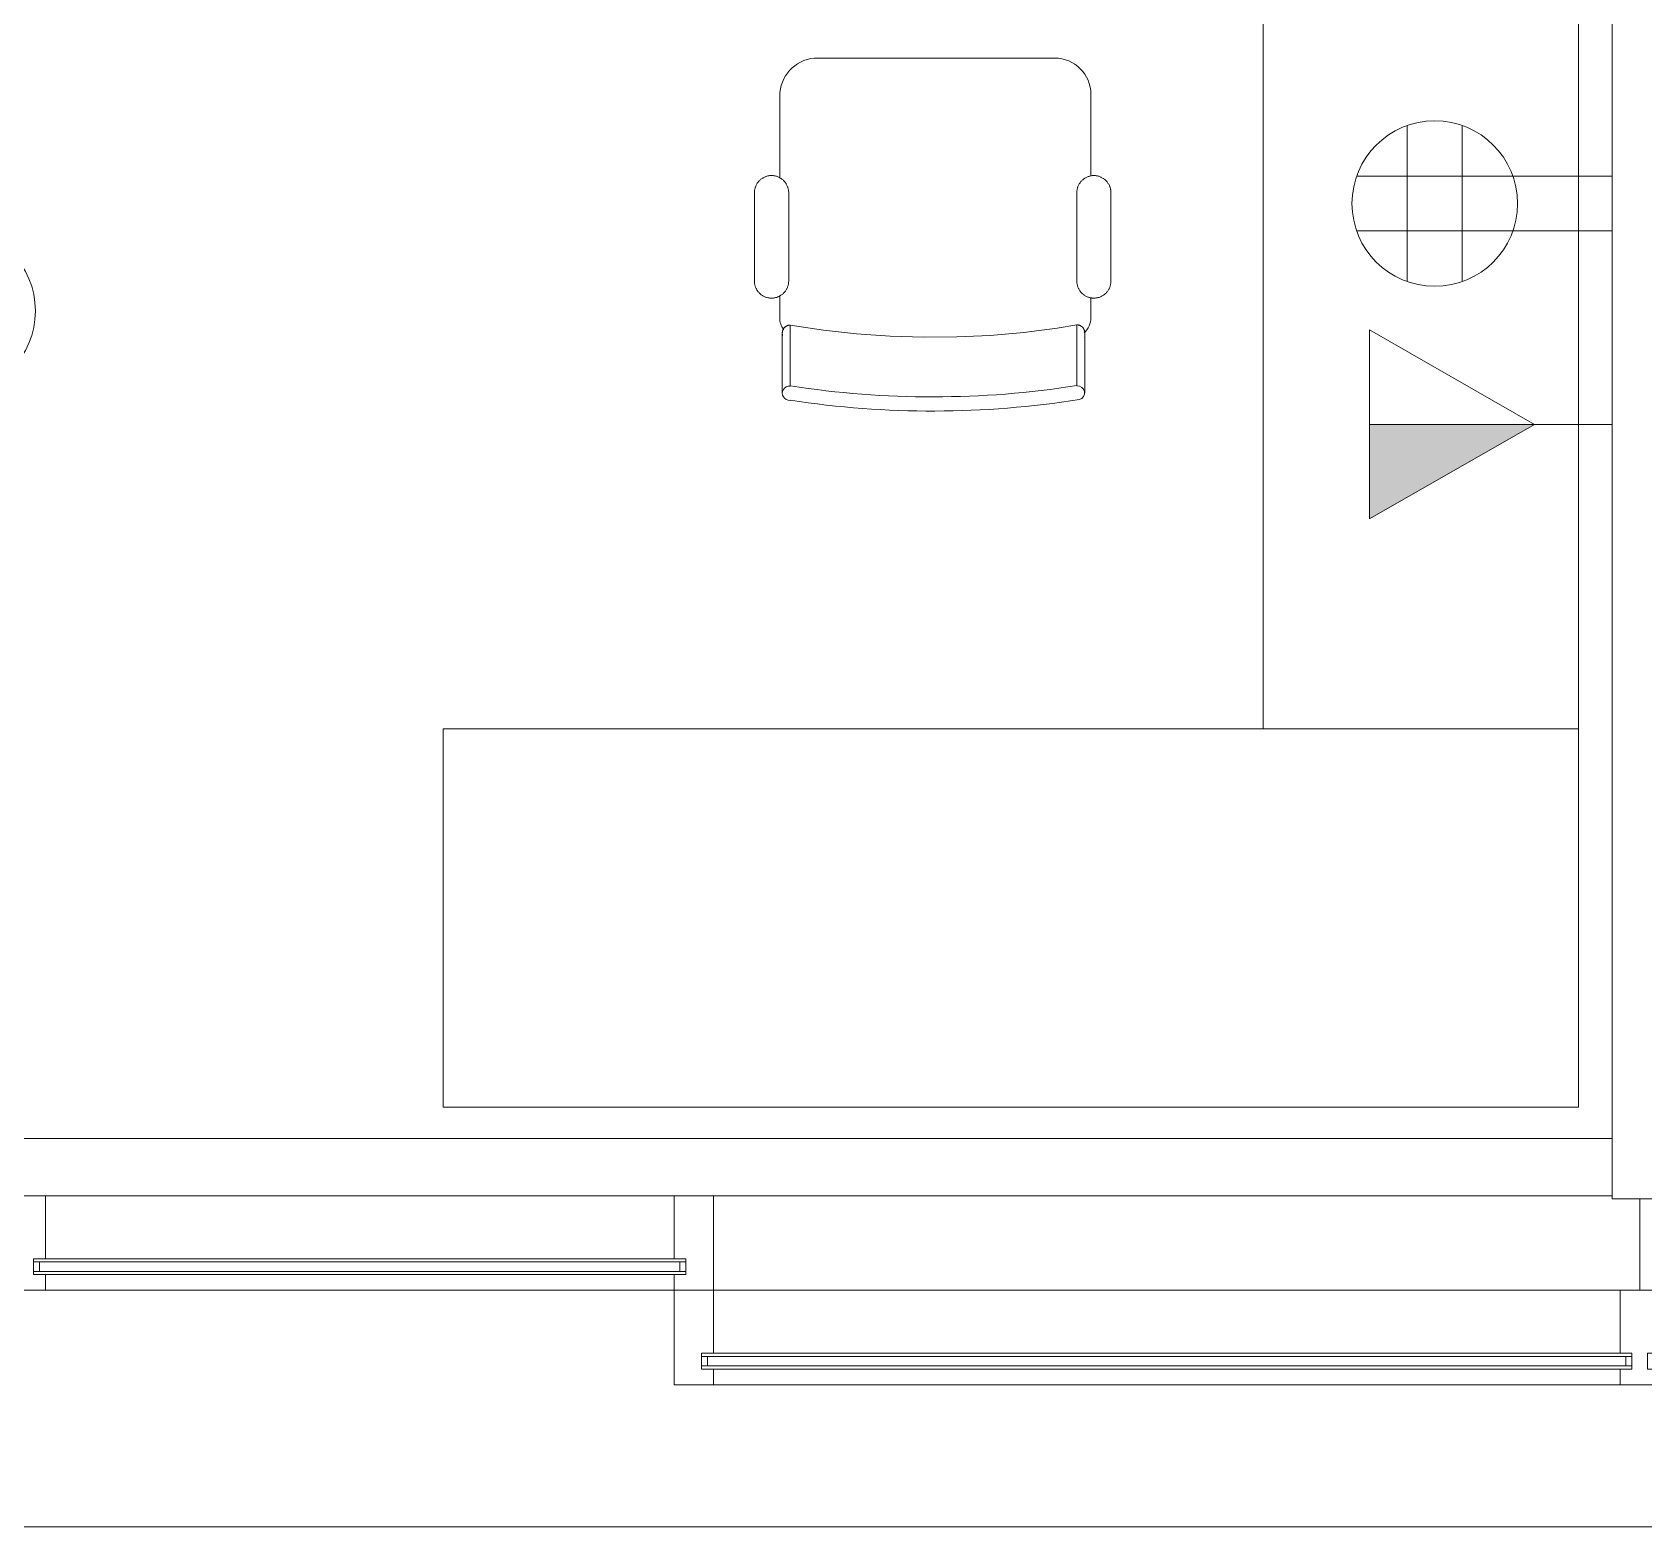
# Model space of a CAD drawing. Header units: inches. Extents: x 1 to 4637, y -664 to 702.
# Drawn here: x 2566.1 to 2668.3, y -663.6 to -568.8 of the extents above; entities that cross this region are included whole.
import ezdxf

# ---------------------------------------------------------------- set-up
doc = ezdxf.new("R2010")
doc.units = ezdxf.units.IN
doc.header["$MEASUREMENT"] = 0
for name, color, linetype, lineweight in [('A-ANNO-NOTE', 131, 'Continuous', 20), ('A-WALL', 113, 'Continuous', 50), ('B-BASE', 7, 'Continuous', 9), ('I-FURN', 30, 'Continuous', 9), ('I-WALL', 2, 'Continuous', 9), ('NABCA_dwg', 8, 'Continuous', 9), ('NB-WIND-EXT', 7, 'Continuous', 9), ('NB-WIND-MULL', 7, 'Continuous', 9), ('NB-WIND-SILL', 7, 'Continuous', 9)]:
    doc.layers.add(name, color=color, linetype=linetype, lineweight=lineweight)

# ---------------------------------------------------------------- blocks, each defined once
blk = doc.blocks.new('Desk - Group 3 - No Side Chairs-V20-New Construction - Tel_Data_Elec Plan')
at = {"layer": 'I-FURN'}
for p, q in [((0, 48), (0, 72)), ((0, 72), (72, 72)), ((72, 72), (72, 48)), ((72, 48), (0, 48)), ((0, 48), (20, 48)), ((0, 0), (0, 48)), ((20, 48), (20, 0)), ((31.82, 26.24), (31.82, 22.37)), ((49.99, 22.39), (49.99, 26.25)), ((30.92, 21.91), (30.92, 20.66)), ((50.66, 20.54), (50.66, 21.91)), ((29.65, 19.6), (29.65, 13.99)), ((31.81, 13.99), (31.81, 19.6)), ((50.09, 19.6), (50.09, 13.99)), ((52.26, 13.99), (52.26, 19.6)), ((30.92, 12.93), (30.92, 7.75)), ((50.66, 7.86), (50.66, 13.04)), ((33.22, 5.45), (48.47, 5.45))]:
    blk.add_line(p, q, dxfattribs=at)
at = {"layer": 'I-FURN', "flags": 128}
for points in [[(31.31, 26.69), (31.31, 26.06), (31.31, 25.48), (31.31, 24.95), (31.31, 24.49), (31.31, 24.08), (31.31, 23.73), (31.31, 23.44), (31.31, 23.21), (31.31, 23.04), (31.31, 22.93), (31.31, 22.88), (31.31, 22.88)], [(50.5, 22.9), (50.5, 22.93), (50.5, 23.02), (50.5, 23.17), (50.5, 23.38), (50.5, 23.65), (50.5, 23.98), (50.5, 24.37), (50.5, 24.82), (50.5, 25.33), (50.5, 25.89), (50.5, 26.51), (50.5, 26.71)], [(31.31, 22.88), (31.31, 22.91), (31.31, 23), (31.31, 23.08)], [(31.82, 22.37), (31.8, 22.37), (31.78, 22.37), (31.76, 22.38), (31.74, 22.38), (31.72, 22.38), (31.7, 22.39), (31.68, 22.39), (31.66, 22.4), (31.64, 22.4), (31.62, 22.41), (31.6, 22.42), (31.59, 22.43), (31.57, 22.44), (31.55, 22.45), (31.53, 22.46), (31.52, 22.47), (31.5, 22.48), (31.49, 22.5), (31.47, 22.51), (31.46, 22.53), (31.44, 22.54), (31.43, 22.56), (31.42, 22.57), (31.4, 22.59), (31.39, 22.6), (31.38, 22.62), (31.37, 22.64), (31.36, 22.66), (31.35, 22.68), (31.35, 22.69), (31.34, 22.71), (31.33, 22.73), (31.33, 22.75), (31.32, 22.77), (31.32, 22.79), (31.32, 22.81), (31.31, 22.83), (31.31, 22.85), (31.31, 22.87), (31.31, 22.88)], [(49.99, 22.39), (47.89, 22.71), (45.78, 22.94), (43.66, 23.09), (41.54, 23.16), (39.42, 23.14), (37.3, 23.04), (35.18, 22.85), (33.07, 22.58), (31.82, 22.37)], [(50.5, 22.9), (50.5, 22.88), (50.5, 22.86), (50.49, 22.84), (50.49, 22.82), (50.49, 22.8), (50.48, 22.78), (50.48, 22.76), (50.47, 22.74), (50.47, 22.72), (50.46, 22.7), (50.45, 22.68), (50.44, 22.66), (50.43, 22.64), (50.42, 22.63), (50.41, 22.61), (50.4, 22.59), (50.38, 22.58), (50.37, 22.56), (50.36, 22.55), (50.34, 22.53), (50.33, 22.52), (50.31, 22.5), (50.3, 22.49), (50.28, 22.48), (50.26, 22.47), (50.25, 22.46), (50.23, 22.45), (50.21, 22.44), (50.19, 22.43), (50.17, 22.42), (50.16, 22.42), (50.14, 22.41), (50.12, 22.4), (50.1, 22.4), (50.08, 22.4), (50.06, 22.39), (50.04, 22.39), (50.02, 22.39), (50, 22.39), (49.99, 22.39)], [(50.5, 23.1), (50.5, 22.97), (50.5, 22.91), (50.5, 22.9)], [(31.81, 19.6), (31.81, 19.64), (31.81, 19.68), (31.81, 19.73), (31.8, 19.77), (31.79, 19.81), (31.78, 19.86), (31.77, 19.9), (31.76, 19.94), (31.74, 19.98), (31.73, 20.02), (31.71, 20.06), (31.69, 20.1), (31.67, 20.14), (31.65, 20.17), (31.63, 20.21), (31.6, 20.24), (31.57, 20.28), (31.55, 20.31), (31.52, 20.34), (31.49, 20.37), (31.45, 20.4), (31.42, 20.43), (31.39, 20.46), (31.35, 20.48), (31.32, 20.51), (31.28, 20.53), (31.24, 20.55), (31.2, 20.57), (31.16, 20.59), (31.12, 20.61), (31.08, 20.62), (31.04, 20.64), (31, 20.65), (30.96, 20.66), (30.92, 20.66), (30.87, 20.67), (30.83, 20.68), (30.79, 20.68), (30.74, 20.68), (30.7, 20.68), (30.66, 20.68), (30.61, 20.67), (30.57, 20.67), (30.53, 20.66), (30.49, 20.65), (30.44, 20.64), (30.4, 20.63), (30.36, 20.62), (30.32, 20.6), (30.28, 20.58), (30.24, 20.56), (30.2, 20.54), (30.17, 20.52), (30.13, 20.5), (30.1, 20.47), (30.06, 20.45), (30.03, 20.42), (30, 20.39), (29.96, 20.36), (29.93, 20.33), (29.91, 20.3), (29.88, 20.26), (29.85, 20.23), (29.83, 20.19), (29.8, 20.16), (29.78, 20.12), (29.76, 20.08), (29.74, 20.04), (29.73, 20), (29.71, 19.96), (29.7, 19.92), (29.69, 19.88), (29.68, 19.84), (29.67, 19.79), (29.66, 19.75), (29.66, 19.71), (29.65, 19.66), (29.65, 19.62), (29.65, 19.6)], [(52.26, 19.6), (52.26, 19.64), (52.26, 19.69), (52.25, 19.73), (52.25, 19.77), (52.24, 19.81), (52.23, 19.86), (52.22, 19.9), (52.21, 19.94), (52.19, 19.98), (52.18, 20.02), (52.16, 20.06), (52.14, 20.1), (52.12, 20.14), (52.1, 20.17), (52.07, 20.21), (52.05, 20.25), (52.02, 20.28), (51.99, 20.31), (51.96, 20.35), (51.93, 20.38), (51.9, 20.41), (51.87, 20.43), (51.83, 20.46), (51.8, 20.49), (51.76, 20.51), (51.73, 20.53), (51.69, 20.55), (51.65, 20.57), (51.61, 20.59), (51.57, 20.61), (51.53, 20.62), (51.49, 20.64), (51.45, 20.65), (51.4, 20.66), (51.36, 20.67), (51.32, 20.67), (51.28, 20.68), (51.23, 20.68), (51.19, 20.68), (51.15, 20.68), (51.1, 20.68), (51.06, 20.68), (51.02, 20.67), (50.97, 20.66), (50.93, 20.65), (50.89, 20.64), (50.85, 20.63), (50.81, 20.62), (50.77, 20.6), (50.73, 20.58), (50.69, 20.57), (50.65, 20.54), (50.61, 20.52), (50.58, 20.5), (50.54, 20.47), (50.51, 20.45), (50.47, 20.42), (50.44, 20.39), (50.41, 20.36), (50.38, 20.33), (50.35, 20.3), (50.32, 20.26), (50.3, 20.23), (50.27, 20.19), (50.25, 20.16), (50.23, 20.12), (50.21, 20.08), (50.19, 20.04), (50.17, 20), (50.16, 19.96), (50.14, 19.92), (50.13, 19.88), (50.12, 19.84), (50.11, 19.79), (50.1, 19.75), (50.1, 19.71), (50.1, 19.67), (50.09, 19.62), (50.09, 19.6)], [(29.65, 13.99), (29.65, 13.95), (29.65, 13.9), (29.66, 13.86), (29.66, 13.82), (29.67, 13.78), (29.68, 13.73), (29.69, 13.69), (29.7, 13.65), (29.72, 13.61), (29.74, 13.57), (29.75, 13.53), (29.77, 13.49), (29.79, 13.45), (29.82, 13.42), (29.84, 13.38), (29.86, 13.34), (29.89, 13.31), (29.92, 13.28), (29.95, 13.24), (29.98, 13.21), (30.01, 13.18), (30.04, 13.16), (30.08, 13.13), (30.11, 13.1), (30.15, 13.08), (30.18, 13.06), (30.22, 13.04), (30.26, 13.02), (30.3, 13), (30.34, 12.98), (30.38, 12.97), (30.42, 12.95), (30.46, 12.94), (30.51, 12.93), (30.55, 12.92), (30.59, 12.92), (30.63, 12.91), (30.68, 12.91), (30.72, 12.91), (30.76, 12.91), (30.81, 12.91), (30.85, 12.91), (30.89, 12.92), (30.94, 12.93), (30.98, 12.94), (31.02, 12.95), (31.06, 12.96), (31.1, 12.97), (31.14, 12.99), (31.18, 13.01), (31.22, 13.02), (31.26, 13.05), (31.3, 13.07), (31.33, 13.09), (31.37, 13.12), (31.4, 13.14), (31.44, 13.17), (31.47, 13.2), (31.5, 13.23), (31.53, 13.26), (31.56, 13.29), (31.59, 13.33), (31.61, 13.36), (31.64, 13.4), (31.66, 13.43), (31.68, 13.47), (31.7, 13.51), (31.72, 13.55), (31.74, 13.59), (31.75, 13.63), (31.77, 13.67), (31.78, 13.71), (31.79, 13.75), (31.8, 13.79), (31.8, 13.84), (31.81, 13.88), (31.81, 13.92), (31.81, 13.97), (31.81, 13.99)], [(50.09, 13.99), (50.09, 13.95), (50.1, 13.9), (50.1, 13.86), (50.11, 13.82), (50.12, 13.77), (50.12, 13.73), (50.14, 13.69), (50.15, 13.65), (50.16, 13.61), (50.18, 13.57), (50.2, 13.53), (50.22, 13.49), (50.24, 13.45), (50.26, 13.41), (50.28, 13.38), (50.31, 13.34), (50.33, 13.31), (50.36, 13.28), (50.39, 13.24), (50.42, 13.21), (50.45, 13.18), (50.49, 13.15), (50.52, 13.13), (50.56, 13.1), (50.59, 13.08), (50.63, 13.06), (50.67, 13.03), (50.71, 13.01), (50.74, 13), (50.78, 12.98), (50.83, 12.96), (50.87, 12.95), (50.91, 12.94), (50.95, 12.93), (50.99, 12.92), (51.04, 12.92), (51.08, 12.91), (51.12, 12.91), (51.17, 12.91), (51.21, 12.91), (51.25, 12.91), (51.3, 12.91), (51.34, 12.92), (51.38, 12.93), (51.42, 12.93), (51.47, 12.95), (51.51, 12.96), (51.55, 12.97), (51.59, 12.99), (51.63, 13), (51.67, 13.02), (51.71, 13.04), (51.74, 13.07), (51.78, 13.09), (51.82, 13.11), (51.85, 13.14), (51.88, 13.17), (51.92, 13.2), (51.95, 13.23), (51.98, 13.26), (52.01, 13.29), (52.03, 13.32), (52.06, 13.36), (52.08, 13.39), (52.11, 13.43), (52.13, 13.47), (52.15, 13.51), (52.17, 13.55), (52.18, 13.59), (52.2, 13.63), (52.21, 13.67), (52.22, 13.71), (52.24, 13.75), (52.24, 13.79), (52.25, 13.84), (52.26, 13.88), (52.26, 13.92), (52.26, 13.97), (52.26, 13.99)]]:
    blk.add_lwpolyline(points, dxfattribs=at)
at = {"layer": 'I-FURN'}
for centre, radius, start, end in [((32.24, 21.91), 1.32, 132.1873, 180), ((49.34, 21.91), 1.32, 360, 35.7227), ((33.22, 7.75), 2.3, 180, 270), ((48.24, 7.86), 2.42, 275.3193, 360)]:
    blk.add_arc(centre, radius, start, end, dxfattribs=at)
for centre, major_axis, ratio, start_param, end_param in [((40.95, -20.81), (54.09, 0), 0.899459, 1.402966, 1.74368), ((31.82, 26.69), (0.507, 0), 0.899459, 1.913366, 4.712389), ((40.95, -20.81), (53.09, 0), 0.899459, 1.399774, 1.74371), ((49.99, 26.71), (-0.507, 0), 0.899459, 1.570796, 4.712389), ((31.82, 23.08), (0.507, 0), 0.99468, 2.996027, 3.185649), ((49.99, 23.1), (-0.507, 0), 0.99468, 2.879793, 3.141593)]:
    blk.add_ellipse(centre, major_axis=major_axis, ratio=ratio, start_param=start_param, end_param=end_param, dxfattribs=at)
blk = doc.blocks.new('NABCA_dwg_MA-2900-8th-120718_dwg-2391440-New Construction - Test Fit Plan-2421454-New Construction - Tel_Data_Elec Plan')
at = {"layer": 'B-BASE', "flags": 128}
blk.add_lwpolyline([(-5935.21, -3896.6), (-5935.21, -3904.1), (-8374.21, -3904.1), (-8374.21, -2881.08), (-8378.21, -2881.08), (-8378.21, -2538.1), (-5818.21, -2538.1), (-5818.21, -2548.1)], dxfattribs=at)
at = {"layer": 'NB-WIND-EXT'}
for p, q in [((-6794.45, -3887.1), (-6835.08, -3887.1)), ((-6793.7, -3887.3), (-6835.08, -3887.3)), ((-6834.7, -3887.9), (-6834.7, -3887.3)), ((-6794.08, -3887.3), (-6794.08, -3887.9)), ((-6793.7, -3887.9), (-6835.08, -3887.9)), ((-6794.45, -3888.1), (-6835.08, -3888.1)), ((-6733.7, -3893.3), (-6792.7, -3893.3)), ((-6792.32, -3893.3), (-6792.32, -3893.9)), ((-6733.7, -3893.1), (-6791.95, -3893.1)), ((-6734.08, -3893.3), (-6734.08, -3893.9)), ((-6733.7, -3893.9), (-6792.7, -3893.9)), ((-6733.7, -3894.1), (-6791.95, -3894.1))]:
    blk.add_line(p, q, dxfattribs=at)
at = {"layer": 'NB-WIND-MULL', "flags": 128}
for points in [[(-6834.33, -3889.1), (-6834.33, -3888.1), (-6835.08, -3888.1), (-6835.08, -3887.1), (-6834.33, -3887.1), (-6834.33, -3883.1), (-6836.83, -3883.1), (-6836.83, -3889.1)], [(-6794.45, -3889.1), (-6794.45, -3888.1), (-6793.7, -3888.1), (-6793.7, -3887.1), (-6794.45, -3887.1), (-6794.45, -3883.1), (-6791.95, -3883.1), (-6791.95, -3889.1)], [(-6791.95, -3895.1), (-6791.95, -3894.1), (-6792.7, -3894.1), (-6792.7, -3893.1), (-6791.95, -3893.1), (-6791.95, -3889.1), (-6794.45, -3889.1), (-6794.45, -3895.1)], [(-6732.7, -3893.1), (-6732.7, -3894.1), (-6731.95, -3894.1), (-6731.95, -3895.1), (-6734.45, -3895.1), (-6734.45, -3894.1), (-6733.7, -3894.1), (-6733.7, -3893.1), (-6734.45, -3893.1), (-6734.45, -3889.1), (-6731.95, -3889.1), (-6731.95, -3893.1)]]:
    blk.add_lwpolyline(points, close=True, dxfattribs=at)
at = {"layer": 'NB-WIND-SILL'}
for p, q in [((-6734.96, -3879.48), (-6791.16, -3879.48)), ((-6834.33, -3883.1), (-6734.96, -3883.1)), ((-6733.2, -3889.1), (-6733.2, -3883.29)), ((-6794.45, -3889.1), (-6834.33, -3889.1)), ((-6734.45, -3889.1), (-6791.95, -3889.1)), ((-6734.45, -3895.1), (-6791.95, -3895.1))]:
    blk.add_line(p, q, dxfattribs=at)
at = {"layer": 'NB-WIND-SILL', "flags": 128}
blk.add_lwpolyline([(-6795.16, -3879.48), (-6836.83, -3879.48), (-6836.83, -3879.98)], dxfattribs=at)
blk = doc.blocks.new('NABCA_dwg-2391440-New Construction - Tel_Data_Elec Plan')
at = {"layer": 'A-WALL', "color": 250, "lineweight": 20}
blk.add_line((3307.32, -638.98), (3311.32, -638.98), dxfattribs=at)
blk.add_blockref('NABCA_dwg_MA-2900-8th-120718_dwg-2391440-New Construction - Test Fit Plan-2421454-New Construction - Tel_Data_Elec Plan', (10102.48, 3240.5))

msp = doc.modelspace()

# ---------------------------------------------------------------- hatches: boundary and pattern name
at = {"layer": 'A-ANNO-NOTE', "lineweight": 9}
msp.add_hatch(color=256, dxfattribs=at).paths.add_polyline_path([(2650.91, -599.67), (2661.37, -593.67), (2650.91, -593.67)], flags=0)

# ---------------------------------------------------------------- linework, layer by layer
at = {"layer": 'A-ANNO-NOTE'}
for p, q in [((2653.3, -584.61), (2653.3, -574.71)), ((2656.78, -584.61), (2656.78, -574.71)), ((2666.29, -577.92), (2650.09, -577.92)), ((2666.29, -581.4), (2650.09, -581.4)), ((2661.37, -593.67), (2650.91, -587.67)), ((2650.91, -599.67), (2650.91, -587.67)), ((2661.37, -593.67), (2650.91, -599.67)), ((2650.91, -593.67), (2661.37, -593.67)), ((2650.91, -599.67), (2650.91, -593.67)), ((2666.29, -593.67), (2650.91, -593.67)), ((2661.37, -593.67), (2650.91, -599.67))]:
    msp.add_line(p, q, dxfattribs=at)
for centre in [(2655.04, -579.66), (2561.03, -586.47)]:
    msp.add_circle(centre, 5.25, dxfattribs=at)
at = {"layer": 'I-WALL', "color": 250, "lineweight": 20}
for p, q in [((2666.29, -494.73), (2666.29, -642.79)), ((2666.29, -642.79), (2669.79, -642.79))]:
    msp.add_line(p, q, dxfattribs=at)

# ---------------------------------------------------------------- block references
at = {"layer": 'I-FURN', "rotation": 180}
msp.add_blockref('Desk - Group 3 - No Side Chairs-V20-New Construction - Tel_Data_Elec Plan', (2664.15, -564.98), dxfattribs=at)
at = {"layer": 'NABCA_dwg', "color": 7}
msp.add_blockref('NABCA_dwg-2391440-New Construction - Tel_Data_Elec Plan', (-701.24, 0), dxfattribs=at)

doc.saveas('drawing.dxf')
